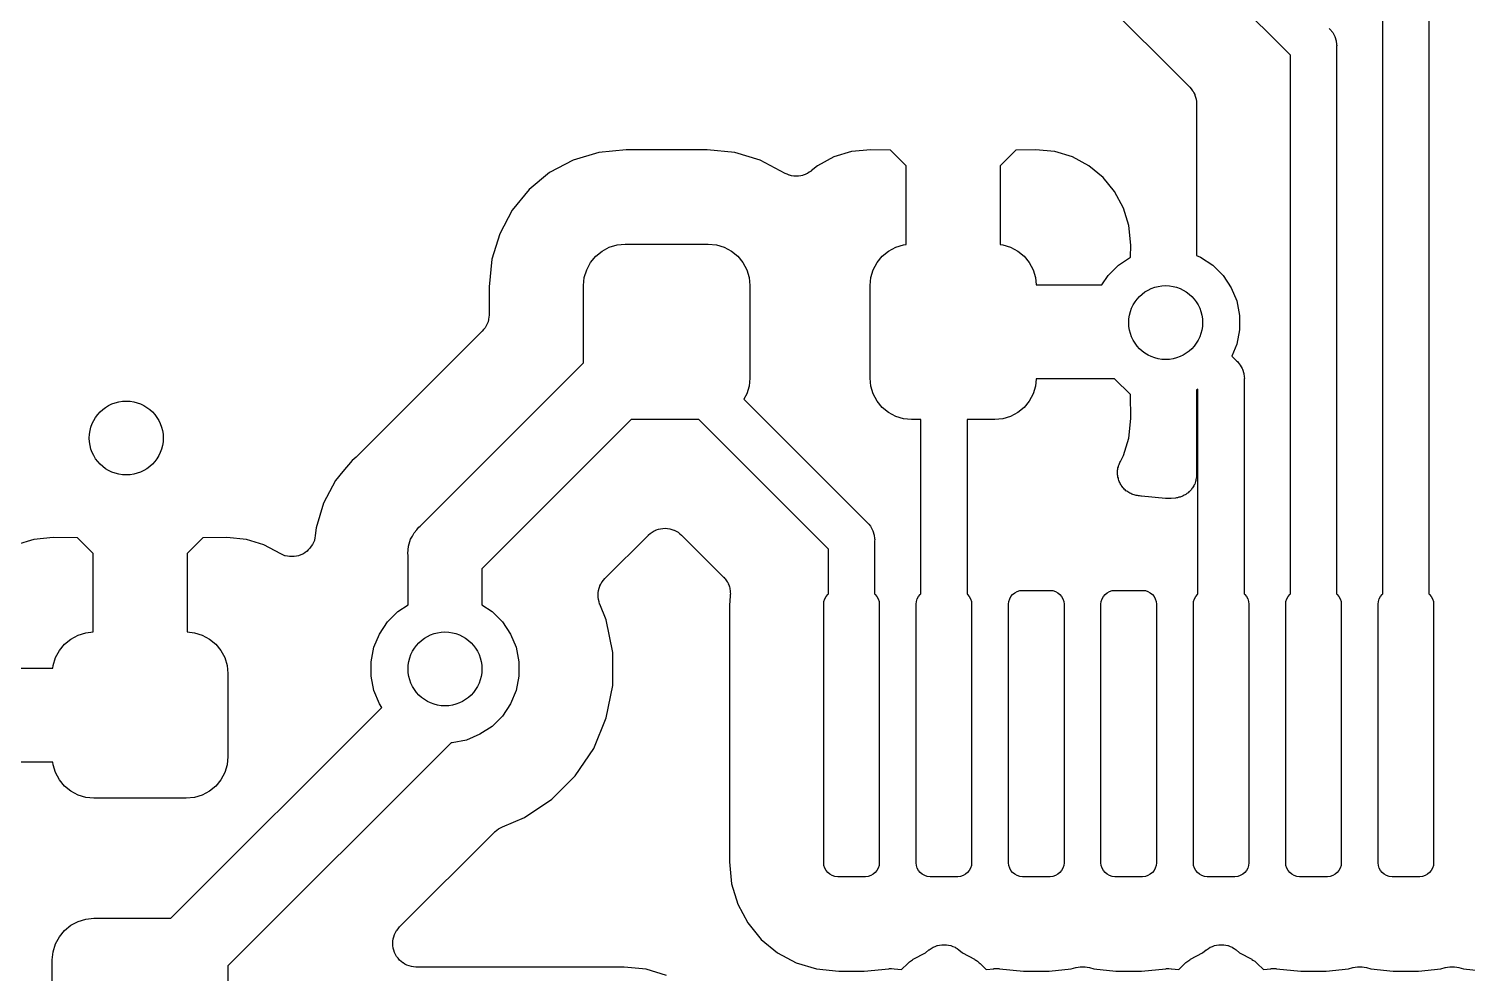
# Model space of a CAD drawing. Extents: x 103 to 213, y -152 to -90.
# Drawn here: x 154.2 to 161.98, y -105 to -99.88 of the extents above; entities that cross this region are included whole.
import ezdxf

# ---------------------------------------------------------------- set-up
doc = ezdxf.new("R2010")
doc.units = 0
doc.layers.add('BLACK', color=7, linetype='CONTINUOUS')

msp = doc.modelspace()

# ---------------------------------------------------------------- linework, layer by layer
at = {"layer": 'BLACK', "linetype": 'CONTINUOUS'}
for p, q in [((161.525, -102.944), (161.525, -96.056)), ((161.025, -100.027), (157.123, -96.125)), ((161.775, -96.125), (161.775, -102.944)), ((156.953, -96.6733), (160.48, -100.2)), ((161.234, -99.8823), (161.239, -99.8862)), ((161.239, -99.8862), (161.254, -99.9052)), ((161.254, -99.9052), (161.266, -99.9269)), ((161.266, -99.9269), (161.273, -99.9505)), ((161.273, -99.9505), (161.275, -99.9689)), ((161.025, -102.944), (161.025, -100.027)), ((161.275, -99.9689), (161.275, -99.9689)), ((161.275, -99.9689), (161.276, -99.975)), ((161.276, -99.975), (161.275, -99.9811)), ((161.275, -99.9811), (161.275, -102.944)), ((160.48, -100.2), (160.48, -100.2)), ((160.48, -100.2), (160.48, -100.2)), ((160.48, -100.2), (160.48, -100.2)), ((160.48, -100.2), (160.481, -100.201)), ((160.481, -100.201), (160.488, -100.21)), ((160.488, -100.21), (160.496, -100.22)), ((160.496, -100.22), (160.496, -100.22)), ((160.496, -100.22), (160.497, -100.221)), ((160.497, -100.221), (160.502, -100.231)), ((160.502, -100.231), (160.507, -100.241)), ((160.507, -100.241), (160.508, -100.242)), ((160.508, -100.242), (160.508, -100.243)), ((160.508, -100.243), (160.511, -100.254)), ((160.511, -100.254), (160.515, -100.265)), ((160.515, -100.265), (160.515, -100.266)), ((160.515, -100.266), (160.515, -100.266)), ((160.515, -100.266), (160.516, -100.278)), ((160.516, -100.278), (160.517, -100.29)), ((160.517, -100.29), (160.517, -101.111)), ((157.282, -100.554), (157.144, -100.596)), ((157.431, -100.539), (157.282, -100.554)), ((157.869, -100.539), (157.431, -100.539)), ((158.018, -100.554), (157.869, -100.539)), ((158.156, -100.596), (158.018, -100.554)), ((158.65, -100.549), (158.555, -100.578)), ((158.755, -100.539), (158.65, -100.549)), ((158.861, -100.541), (158.755, -100.539)), ((158.946, -100.626), (158.861, -100.541)), ((159.539, -100.541), (159.454, -100.626)), ((159.645, -100.539), (159.539, -100.541)), ((159.75, -100.549), (159.645, -100.539)), ((159.845, -100.578), (159.75, -100.549)), ((157.144, -100.596), (157.016, -100.663)), ((158.291, -100.668), (158.156, -100.596)), ((158.466, -100.626), (158.432, -100.654)), ((158.555, -100.578), (158.466, -100.626)), ((158.946, -101.053), (158.946, -100.626)), ((159.454, -100.626), (159.454, -101.053)), ((159.934, -100.626), (159.845, -100.578)), ((160.011, -100.689), (159.934, -100.626)), ((157.016, -100.663), (156.905, -100.755)), ((158.302, -100.672), (158.291, -100.668)), ((158.313, -100.677), (158.302, -100.672)), ((158.314, -100.677), (158.313, -100.677)), ((158.326, -100.68), (158.314, -100.677)), ((158.314, -100.677), (158.314, -100.677)), ((158.338, -100.682), (158.326, -100.68)), ((158.339, -100.682), (158.338, -100.682)), ((158.338, -100.682), (158.338, -100.682)), ((158.351, -100.682), (158.339, -100.682)), ((158.362, -100.682), (158.351, -100.682)), ((158.363, -100.682), (158.362, -100.682)), ((158.375, -100.68), (158.363, -100.682)), ((158.363, -100.682), (158.363, -100.682)), ((158.387, -100.678), (158.375, -100.68)), ((158.388, -100.677), (158.387, -100.677)), ((158.387, -100.677), (158.387, -100.678)), ((158.399, -100.673), (158.388, -100.677)), ((158.41, -100.668), (158.399, -100.673)), ((158.411, -100.668), (158.41, -100.668)), ((158.41, -100.668), (158.41, -100.668)), ((158.421, -100.661), (158.411, -100.668)), ((158.431, -100.655), (158.421, -100.661)), ((158.432, -100.654), (158.431, -100.654)), ((158.431, -100.654), (158.431, -100.654)), ((158.431, -100.654), (158.431, -100.654)), ((158.431, -100.654), (158.431, -100.655)), ((160.074, -100.766), (160.011, -100.689)), ((156.905, -100.755), (156.813, -100.866)), ((160.122, -100.855), (160.074, -100.766)), ((156.813, -100.866), (156.746, -100.994)), ((160.151, -100.95), (160.122, -100.855)), ((160.161, -101.055), (160.151, -100.95)), ((156.746, -100.994), (156.704, -101.132)), ((157.238, -101.15), (157.266, -101.116)), ((157.266, -101.116), (157.3, -101.088)), ((157.3, -101.088), (157.339, -101.067)), ((157.339, -101.067), (157.381, -101.054)), ((157.381, -101.054), (157.425, -101.05)), ((157.425, -101.05), (157.875, -101.05)), ((157.875, -101.05), (157.919, -101.054)), ((157.919, -101.054), (157.961, -101.067)), ((157.961, -101.067), (158, -101.088)), ((158, -101.088), (158.034, -101.116)), ((158.034, -101.116), (158.062, -101.15)), ((158.788, -101.15), (158.816, -101.116)), ((158.816, -101.116), (158.85, -101.088)), ((158.85, -101.088), (158.889, -101.067)), ((158.889, -101.067), (158.931, -101.054)), ((158.931, -101.054), (158.946, -101.053)), ((159.454, -101.053), (159.469, -101.054)), ((159.469, -101.054), (159.511, -101.067)), ((159.511, -101.067), (159.55, -101.088)), ((159.55, -101.088), (159.584, -101.116)), ((159.584, -101.116), (159.612, -101.15)), ((160.16, -101.121), (160.161, -101.055)), ((160.517, -101.111), (160.539, -101.121)), ((156.704, -101.132), (156.689, -101.281)), ((157.204, -101.231), (157.217, -101.189)), ((157.217, -101.189), (157.238, -101.15)), ((158.062, -101.15), (158.083, -101.189)), ((158.083, -101.189), (158.096, -101.231)), ((158.754, -101.231), (158.767, -101.189)), ((158.767, -101.189), (158.788, -101.15)), ((159.612, -101.15), (159.633, -101.189)), ((159.633, -101.189), (159.646, -101.231)), ((160.039, -101.22), (160.095, -101.164)), ((160.095, -101.164), (160.16, -101.121)), ((160.539, -101.121), (160.605, -101.164)), ((160.605, -101.164), (160.661, -101.22)), ((157.2, -101.275), (157.204, -101.231)), ((157.2, -101.692), (157.2, -101.275)), ((158.096, -101.231), (158.1, -101.275)), ((158.1, -101.275), (158.1, -101.775)), ((158.75, -101.275), (158.754, -101.231)), ((158.75, -101.775), (158.75, -101.275)), ((159.646, -101.231), (159.65, -101.271)), ((159.65, -101.271), (160.005, -101.271)), ((160.005, -101.271), (160.039, -101.22)), ((160.661, -101.22), (160.704, -101.286)), ((156.689, -101.281), (156.689, -101.432)), ((160.704, -101.286), (160.735, -101.358)), ((156.689, -101.432), (156.689, -101.433)), ((160.735, -101.358), (160.75, -101.436)), ((156.667, -101.504), (156.659, -101.513)), ((156.673, -101.493), (156.667, -101.503)), ((156.667, -101.503), (156.667, -101.503)), ((156.667, -101.503), (156.667, -101.504)), ((156.679, -101.482), (156.673, -101.493)), ((156.683, -101.47), (156.679, -101.481)), ((156.679, -101.481), (156.679, -101.482)), ((156.679, -101.482), (156.679, -101.482)), ((156.686, -101.459), (156.683, -101.47)), ((156.688, -101.446), (156.686, -101.457)), ((156.686, -101.457), (156.686, -101.458)), ((156.686, -101.458), (156.686, -101.459)), ((156.689, -101.434), (156.688, -101.446)), ((156.689, -101.433), (156.689, -101.433)), ((156.689, -101.433), (156.689, -101.433)), ((156.689, -101.433), (156.689, -101.434)), ((160.75, -101.436), (160.75, -101.514)), ((156.652, -101.522), (155.978, -102.195)), ((156.659, -101.513), (156.652, -101.522)), ((160.75, -101.514), (160.735, -101.592)), ((160.735, -101.592), (160.708, -101.656)), ((160.708, -101.656), (160.734, -101.682)), ((156.316, -102.577), (157.2, -101.692)), ((160.734, -101.682), (160.739, -101.686)), ((160.739, -101.686), (160.743, -101.691)), ((160.743, -101.691), (160.743, -101.691)), ((160.743, -101.691), (160.754, -101.705)), ((160.754, -101.705), (160.764, -101.723)), ((160.764, -101.723), (160.766, -101.727)), ((160.766, -101.727), (160.773, -101.75)), ((158.096, -101.819), (158.083, -101.861)), ((158.1, -101.775), (158.096, -101.819)), ((158.754, -101.819), (158.75, -101.775)), ((158.767, -101.861), (158.754, -101.819)), ((159.646, -101.819), (159.633, -101.861)), ((159.65, -101.779), (159.646, -101.819)), ((160.074, -101.779), (159.65, -101.779)), ((160.159, -101.864), (160.074, -101.779)), ((160.773, -101.75), (160.775, -101.769)), ((160.775, -101.769), (160.775, -101.769)), ((160.775, -101.769), (160.776, -101.775)), ((160.776, -101.775), (160.775, -101.781)), ((160.775, -101.781), (160.775, -102.944)), ((158.083, -101.861), (158.067, -101.89)), ((158.067, -101.89), (158.734, -102.557)), ((158.788, -101.9), (158.767, -101.861)), ((159.633, -101.861), (159.612, -101.9)), ((160.161, -101.995), (160.159, -101.864)), ((160.525, -101.835), (160.517, -101.839)), ((160.517, -101.839), (160.517, -102.299)), ((160.525, -102.944), (160.525, -101.835)), ((158.816, -101.934), (158.788, -101.9)), ((158.85, -101.962), (158.816, -101.934)), ((158.889, -101.983), (158.85, -101.962)), ((159.55, -101.962), (159.511, -101.983)), ((159.584, -101.934), (159.55, -101.962)), ((159.612, -101.9), (159.584, -101.934)), ((157.458, -102), (156.65, -102.808)), ((157.823, -102), (157.458, -102)), ((158.525, -102.702), (157.823, -102)), ((158.931, -101.996), (158.889, -101.983)), ((158.975, -102), (158.931, -101.996)), ((159.025, -102), (158.975, -102)), ((159.025, -102.944), (159.025, -102)), ((159.425, -102), (159.275, -102)), ((159.275, -102), (159.275, -102.944)), ((159.469, -101.996), (159.425, -102)), ((159.511, -101.983), (159.469, -101.996)), ((160.151, -102.1), (160.161, -101.995)), ((160.122, -102.195), (160.151, -102.1)), ((155.969, -102.204), (155.947, -102.222)), ((155.973, -102.2), (155.969, -102.204)), ((155.977, -102.197), (155.973, -102.2)), ((155.978, -102.195), (155.977, -102.197)), ((160.105, -102.227), (160.122, -102.195)), ((155.898, -102.282), (155.858, -102.33)), ((155.947, -102.222), (155.898, -102.282)), ((160.09, -102.274), (160.092, -102.268)), ((160.09, -102.28), (160.09, -102.274)), ((160.09, -102.286), (160.09, -102.28)), ((160.09, -102.293), (160.09, -102.286)), ((160.092, -102.261), (160.094, -102.256)), ((160.092, -102.268), (160.092, -102.261)), ((160.094, -102.256), (160.095, -102.25)), ((160.095, -102.25), (160.098, -102.244)), ((160.098, -102.244), (160.1, -102.238)), ((160.1, -102.238), (160.102, -102.233)), ((160.102, -102.233), (160.105, -102.227)), ((155.842, -102.361), (155.793, -102.453)), ((155.858, -102.33), (155.842, -102.361)), ((155.842, -102.361), (155.842, -102.361)), ((160.09, -102.299), (160.09, -102.293)), ((160.091, -102.305), (160.09, -102.299)), ((160.092, -102.311), (160.091, -102.305)), ((160.094, -102.317), (160.092, -102.311)), ((160.095, -102.323), (160.094, -102.317)), ((160.097, -102.329), (160.095, -102.323)), ((160.099, -102.335), (160.097, -102.329)), ((160.102, -102.34), (160.099, -102.335)), ((160.104, -102.346), (160.102, -102.34)), ((160.108, -102.351), (160.104, -102.346)), ((160.11, -102.356), (160.108, -102.351)), ((160.114, -102.362), (160.11, -102.356)), ((160.118, -102.367), (160.114, -102.362)), ((160.498, -102.364), (160.495, -102.37)), ((160.502, -102.358), (160.498, -102.364)), ((160.504, -102.353), (160.502, -102.358)), ((160.507, -102.349), (160.504, -102.353)), ((160.509, -102.342), (160.507, -102.349)), ((160.512, -102.335), (160.509, -102.342)), ((160.513, -102.33), (160.512, -102.335)), ((160.514, -102.325), (160.513, -102.33)), ((160.515, -102.318), (160.514, -102.325)), ((160.516, -102.31), (160.515, -102.318)), ((160.517, -102.3), (160.516, -102.305)), ((160.516, -102.305), (160.516, -102.31)), ((160.517, -102.299), (160.517, -102.3)), ((160.122, -102.371), (160.118, -102.367)), ((160.126, -102.376), (160.122, -102.371)), ((160.131, -102.38), (160.126, -102.376)), ((160.135, -102.385), (160.131, -102.38)), ((160.14, -102.388), (160.135, -102.385)), ((160.145, -102.392), (160.14, -102.388)), ((160.151, -102.395), (160.145, -102.392)), ((160.156, -102.399), (160.151, -102.395)), ((160.161, -102.401), (160.156, -102.399)), ((160.167, -102.404), (160.161, -102.401)), ((160.173, -102.406), (160.167, -102.404)), ((160.179, -102.408), (160.173, -102.406)), ((160.185, -102.409), (160.179, -102.408)), ((160.19, -102.411), (160.185, -102.409)), ((160.197, -102.412), (160.19, -102.411)), ((160.203, -102.413), (160.197, -102.412)), ((160.209, -102.413), (160.203, -102.413)), ((160.215, -102.414), (160.209, -102.413)), ((160.217, -102.414), (160.215, -102.414)), ((160.219, -102.414), (160.217, -102.414)), ((160.35, -102.427), (160.219, -102.414)), ((160.353, -102.428), (160.35, -102.427)), ((160.354, -102.428), (160.353, -102.428)), ((160.366, -102.428), (160.354, -102.428)), ((160.354, -102.428), (160.354, -102.428)), ((160.378, -102.428), (160.366, -102.428)), ((160.379, -102.428), (160.378, -102.428)), ((160.378, -102.428), (160.378, -102.428)), ((160.38, -102.427), (160.379, -102.428)), ((160.404, -102.425), (160.38, -102.427)), ((160.38, -102.427), (160.38, -102.427)), ((160.409, -102.424), (160.404, -102.425)), ((160.414, -102.423), (160.409, -102.424)), ((160.421, -102.421), (160.414, -102.423)), ((160.428, -102.42), (160.421, -102.421)), ((160.433, -102.418), (160.428, -102.42)), ((160.438, -102.416), (160.433, -102.418)), ((160.444, -102.413), (160.438, -102.416)), ((160.451, -102.41), (160.444, -102.413)), ((160.455, -102.407), (160.451, -102.41)), ((160.46, -102.405), (160.455, -102.407)), ((160.465, -102.4), (160.46, -102.405)), ((160.471, -102.396), (160.465, -102.4)), ((160.475, -102.392), (160.471, -102.396)), ((160.479, -102.389), (160.475, -102.392)), ((160.484, -102.384), (160.479, -102.389)), ((160.489, -102.378), (160.484, -102.384)), ((160.492, -102.374), (160.489, -102.378)), ((160.495, -102.37), (160.492, -102.374)), ((155.793, -102.453), (155.752, -102.586)), ((155.752, -102.586), (155.748, -102.628)), ((156.283, -102.613), (156.297, -102.597)), ((156.297, -102.597), (156.302, -102.591)), ((156.302, -102.591), (156.308, -102.583)), ((156.302, -102.591), (156.302, -102.591)), ((156.308, -102.583), (156.316, -102.577)), ((157.582, -102.603), (157.593, -102.598)), ((157.593, -102.597), (157.605, -102.594)), ((157.593, -102.598), (157.593, -102.597)), ((157.593, -102.598), (157.593, -102.598)), ((157.605, -102.594), (157.616, -102.591)), ((157.616, -102.591), (157.617, -102.591)), ((157.617, -102.591), (157.629, -102.589)), ((157.617, -102.591), (157.617, -102.591)), ((157.629, -102.589), (157.641, -102.588)), ((157.641, -102.588), (157.641, -102.588)), ((157.641, -102.588), (157.642, -102.588)), ((157.642, -102.588), (157.654, -102.59)), ((157.654, -102.59), (157.666, -102.591)), ((157.666, -102.591), (157.666, -102.591)), ((157.666, -102.591), (157.667, -102.591)), ((157.667, -102.591), (157.678, -102.595)), ((157.678, -102.595), (157.689, -102.598)), ((157.689, -102.598), (157.69, -102.598)), ((157.69, -102.598), (157.69, -102.598)), ((157.69, -102.598), (157.701, -102.604)), ((158.734, -102.557), (158.739, -102.561)), ((158.739, -102.561), (158.743, -102.566)), ((158.743, -102.566), (158.743, -102.566)), ((158.743, -102.566), (158.752, -102.578)), ((158.752, -102.578), (158.754, -102.58)), ((158.754, -102.58), (158.766, -102.602)), ((154.225, -102.649), (154.13, -102.678)), ((154.33, -102.639), (154.225, -102.649)), ((154.461, -102.641), (154.33, -102.639)), ((154.546, -102.726), (154.461, -102.641)), ((155.139, -102.641), (155.054, -102.726)), ((155.27, -102.639), (155.139, -102.641)), ((155.375, -102.649), (155.27, -102.639)), ((155.47, -102.678), (155.375, -102.649)), ((155.733, -102.677), (155.726, -102.686)), ((155.738, -102.665), (155.733, -102.676)), ((155.733, -102.676), (155.733, -102.676)), ((155.733, -102.676), (155.733, -102.677)), ((155.743, -102.654), (155.738, -102.665)), ((155.745, -102.641), (155.743, -102.653)), ((155.743, -102.653), (155.743, -102.653)), ((155.743, -102.653), (155.743, -102.654)), ((155.748, -102.63), (155.745, -102.641)), ((155.748, -102.628), (155.748, -102.629)), ((155.748, -102.629), (155.748, -102.629)), ((155.748, -102.629), (155.748, -102.629)), ((155.748, -102.629), (155.748, -102.63)), ((156.253, -102.686), (156.264, -102.648)), ((156.264, -102.648), (156.274, -102.631)), ((156.274, -102.631), (156.283, -102.613)), ((157.315, -102.861), (157.551, -102.626)), ((157.551, -102.625), (157.552, -102.624)), ((157.551, -102.626), (157.551, -102.625)), ((157.551, -102.625), (157.551, -102.625)), ((157.551, -102.625), (157.551, -102.625)), ((157.552, -102.624), (157.561, -102.617)), ((157.561, -102.617), (157.571, -102.609)), ((157.571, -102.609), (157.582, -102.603)), ((157.571, -102.609), (157.571, -102.609)), ((157.571, -102.609), (157.571, -102.609)), ((157.701, -102.604), (157.711, -102.61)), ((157.711, -102.61), (157.712, -102.61)), ((157.712, -102.61), (157.712, -102.61)), ((157.712, -102.61), (157.721, -102.618)), ((157.721, -102.618), (157.73, -102.626)), ((157.73, -102.626), (157.957, -102.853)), ((158.766, -102.602), (158.773, -102.625)), ((158.773, -102.625), (158.775, -102.644)), ((158.775, -102.644), (158.775, -102.644)), ((158.775, -102.644), (158.776, -102.65)), ((158.776, -102.65), (158.775, -102.656)), ((158.775, -102.656), (158.775, -102.944)), ((154.546, -103.15), (154.546, -102.726)), ((155.054, -102.726), (155.054, -103.15)), ((155.562, -102.727), (155.47, -102.678)), ((155.573, -102.732), (155.562, -102.727)), ((155.584, -102.737), (155.573, -102.732)), ((155.585, -102.737), (155.584, -102.737)), ((155.584, -102.737), (155.584, -102.737)), ((155.597, -102.739), (155.585, -102.737)), ((155.608, -102.742), (155.597, -102.739)), ((155.609, -102.742), (155.608, -102.742)), ((155.621, -102.742), (155.609, -102.742)), ((155.609, -102.742), (155.609, -102.742)), ((155.633, -102.742), (155.621, -102.742)), ((155.634, -102.742), (155.633, -102.742)), ((155.646, -102.739), (155.634, -102.742)), ((155.634, -102.742), (155.634, -102.742)), ((155.658, -102.737), (155.646, -102.739)), ((155.669, -102.732), (155.658, -102.737)), ((155.658, -102.737), (155.658, -102.737)), ((155.658, -102.737), (155.658, -102.737)), ((155.681, -102.728), (155.669, -102.732)), ((155.691, -102.721), (155.681, -102.728)), ((155.681, -102.728), (155.681, -102.728)), ((155.681, -102.728), (155.681, -102.728)), ((155.701, -102.714), (155.691, -102.721)), ((155.702, -102.714), (155.701, -102.714)), ((155.71, -102.705), (155.702, -102.714)), ((155.702, -102.714), (155.702, -102.714)), ((155.719, -102.697), (155.71, -102.705)), ((155.726, -102.686), (155.719, -102.696)), ((155.719, -102.696), (155.719, -102.697)), ((155.719, -102.697), (155.719, -102.697)), ((156.249, -102.725), (156.253, -102.686)), ((156.25, -102.735), (156.249, -102.725)), ((156.25, -103.003), (156.25, -102.735)), ((158.525, -102.944), (158.525, -102.702)), ((156.65, -102.808), (156.65, -103.003)), ((157.284, -102.913), (157.288, -102.902)), ((157.288, -102.901), (157.294, -102.891)), ((157.288, -102.902), (157.288, -102.901)), ((157.288, -102.902), (157.288, -102.902)), ((157.294, -102.891), (157.299, -102.88)), ((157.299, -102.88), (157.3, -102.88)), ((157.3, -102.879), (157.308, -102.87)), ((157.3, -102.88), (157.3, -102.879)), ((157.308, -102.87), (157.315, -102.861)), ((157.957, -102.853), (157.959, -102.854)), ((157.959, -102.854), (157.962, -102.858)), ((157.962, -102.858), (157.966, -102.862)), ((157.966, -102.862), (157.97, -102.868)), ((157.97, -102.868), (157.974, -102.873)), ((157.974, -102.873), (157.977, -102.878)), ((157.977, -102.878), (157.98, -102.883)), ((157.98, -102.883), (157.982, -102.889)), ((157.982, -102.889), (157.986, -102.895)), ((157.986, -102.895), (157.987, -102.901)), ((157.987, -102.901), (157.989, -102.906)), ((157.989, -102.906), (157.991, -102.912)), ((157.278, -102.949), (157.279, -102.938)), ((157.278, -102.95), (157.278, -102.949)), ((157.279, -102.962), (157.278, -102.95)), ((157.278, -102.95), (157.278, -102.95)), ((157.279, -102.938), (157.28, -102.926)), ((157.28, -102.974), (157.279, -102.962)), ((157.28, -102.926), (157.281, -102.925)), ((157.28, -102.975), (157.28, -102.974)), ((157.284, -102.986), (157.28, -102.975)), ((157.28, -102.975), (157.28, -102.975)), ((157.281, -102.925), (157.284, -102.913)), ((157.281, -102.925), (157.281, -102.925)), ((157.287, -102.998), (157.284, -102.986)), ((157.994, -102.955), (157.989, -103.006)), ((157.991, -102.912), (157.992, -102.919)), ((157.992, -102.919), (157.993, -102.925)), ((157.993, -102.925), (157.994, -102.93)), ((157.994, -102.93), (157.994, -102.937)), ((157.994, -102.937), (157.995, -102.944)), ((157.995, -102.944), (157.994, -102.949)), ((157.994, -102.949), (157.994, -102.955)), ((158.5, -103), (158.501, -102.985)), ((158.501, -102.985), (158.506, -102.971)), ((158.506, -102.971), (158.513, -102.958)), ((158.513, -102.958), (158.522, -102.947)), ((158.522, -102.947), (158.525, -102.944)), ((158.775, -102.944), (158.778, -102.947)), ((158.778, -102.947), (158.787, -102.958)), ((158.787, -102.958), (158.794, -102.971)), ((158.794, -102.971), (158.799, -102.985)), ((158.799, -102.985), (158.8, -103)), ((159, -103), (159.001, -102.985)), ((159.001, -102.985), (159.006, -102.971)), ((159.006, -102.971), (159.013, -102.958)), ((159.013, -102.958), (159.022, -102.947)), ((159.022, -102.947), (159.025, -102.944)), ((159.275, -102.944), (159.278, -102.947)), ((159.278, -102.947), (159.287, -102.958)), ((159.287, -102.958), (159.294, -102.971)), ((159.294, -102.971), (159.299, -102.985)), ((159.299, -102.985), (159.3, -103)), ((159.5, -103), (159.501, -102.985)), ((159.501, -102.985), (159.506, -102.971)), ((159.506, -102.971), (159.513, -102.958)), ((159.513, -102.958), (159.522, -102.947)), ((159.522, -102.947), (159.533, -102.938)), ((159.533, -102.938), (159.546, -102.931)), ((159.546, -102.931), (159.56, -102.926)), ((159.56, -102.926), (159.575, -102.925)), ((159.575, -102.925), (159.725, -102.925)), ((159.725, -102.925), (159.74, -102.926)), ((159.74, -102.926), (159.754, -102.931)), ((159.754, -102.931), (159.767, -102.938)), ((159.767, -102.938), (159.778, -102.947)), ((159.778, -102.947), (159.787, -102.958)), ((159.787, -102.958), (159.794, -102.971)), ((159.794, -102.971), (159.799, -102.985)), ((159.799, -102.985), (159.8, -103)), ((160, -103), (160.001, -102.985)), ((160.001, -102.985), (160.006, -102.971)), ((160.006, -102.971), (160.013, -102.958)), ((160.013, -102.958), (160.022, -102.947)), ((160.022, -102.947), (160.033, -102.938)), ((160.033, -102.938), (160.046, -102.931)), ((160.046, -102.931), (160.06, -102.926)), ((160.06, -102.926), (160.075, -102.925)), ((160.075, -102.925), (160.225, -102.925)), ((160.225, -102.925), (160.24, -102.926)), ((160.24, -102.926), (160.254, -102.931)), ((160.254, -102.931), (160.267, -102.938)), ((160.267, -102.938), (160.278, -102.947)), ((160.278, -102.947), (160.287, -102.958)), ((160.287, -102.958), (160.294, -102.971)), ((160.294, -102.971), (160.299, -102.985)), ((160.299, -102.985), (160.3, -103)), ((160.5, -103), (160.501, -102.985)), ((160.501, -102.985), (160.506, -102.971)), ((160.506, -102.971), (160.513, -102.958)), ((160.513, -102.958), (160.522, -102.947)), ((160.522, -102.947), (160.525, -102.944)), ((160.775, -102.944), (160.778, -102.947)), ((160.778, -102.947), (160.787, -102.958)), ((160.787, -102.958), (160.794, -102.971)), ((160.794, -102.971), (160.799, -102.985)), ((160.799, -102.985), (160.8, -103)), ((161, -103), (161.001, -102.985)), ((161.001, -102.985), (161.006, -102.971)), ((161.006, -102.971), (161.013, -102.958)), ((161.013, -102.958), (161.022, -102.947)), ((161.022, -102.947), (161.025, -102.944)), ((161.275, -102.944), (161.278, -102.947)), ((161.278, -102.947), (161.287, -102.958)), ((161.287, -102.958), (161.294, -102.971)), ((161.294, -102.971), (161.299, -102.985)), ((161.299, -102.985), (161.3, -103)), ((161.5, -103), (161.501, -102.985)), ((161.501, -102.985), (161.506, -102.971)), ((161.506, -102.971), (161.513, -102.958)), ((161.513, -102.958), (161.522, -102.947)), ((161.522, -102.947), (161.525, -102.944)), ((161.775, -102.944), (161.778, -102.947)), ((161.778, -102.947), (161.787, -102.958)), ((161.787, -102.958), (161.794, -102.971)), ((161.794, -102.971), (161.799, -102.985)), ((161.799, -102.985), (161.8, -103)), ((156.139, -103.095), (156.195, -103.039)), ((156.195, -103.039), (156.25, -103.003)), ((156.65, -103.003), (156.705, -103.039)), ((156.705, -103.039), (156.761, -103.095)), ((157.287, -102.999), (157.287, -102.998)), ((157.288, -103), (157.287, -102.999)), ((157.287, -102.999), (157.287, -102.999)), ((157.287, -102.999), (157.287, -102.999)), ((157.323, -103.085), (157.288, -103)), ((157.989, -103.006), (157.989, -104.394)), ((158.5, -104.4), (158.5, -103)), ((158.8, -103), (158.8, -104.4)), ((159, -104.4), (159, -103)), ((159.3, -103), (159.3, -104.4)), ((159.5, -104.4), (159.5, -103)), ((159.8, -103), (159.8, -104.4)), ((160, -104.4), (160, -103)), ((160.3, -103), (160.3, -104.4)), ((160.5, -104.4), (160.5, -103)), ((160.8, -103), (160.8, -104.4)), ((161, -104.4), (161, -103)), ((161.3, -103), (161.3, -104.4)), ((161.5, -104.4), (161.5, -103)), ((161.8, -103), (161.8, -104.4)), ((156.096, -103.161), (156.139, -103.095)), ((156.761, -103.095), (156.804, -103.161)), ((157.358, -103.261), (157.323, -103.085)), ((154.363, -103.25), (154.391, -103.216)), ((154.391, -103.216), (154.425, -103.188)), ((154.425, -103.188), (154.464, -103.167)), ((154.464, -103.167), (154.506, -103.154)), ((154.506, -103.154), (154.546, -103.15)), ((155.054, -103.15), (155.094, -103.154)), ((155.094, -103.154), (155.136, -103.167)), ((155.136, -103.167), (155.175, -103.188)), ((155.175, -103.188), (155.209, -103.216)), ((155.209, -103.216), (155.237, -103.25)), ((156.065, -103.233), (156.096, -103.161)), ((156.804, -103.161), (156.835, -103.233)), ((154.329, -103.331), (154.342, -103.289)), ((154.342, -103.289), (154.363, -103.25)), ((155.237, -103.25), (155.258, -103.289)), ((155.258, -103.289), (155.271, -103.331)), ((156.05, -103.311), (156.065, -103.233)), ((156.835, -103.233), (156.85, -103.311)), ((157.358, -103.439), (157.358, -103.261)), ((153.901, -103.346), (154.328, -103.346)), ((154.328, -103.346), (154.329, -103.331)), ((155.271, -103.331), (155.275, -103.375)), ((155.275, -103.375), (155.275, -103.825)), ((156.05, -103.389), (156.05, -103.311)), ((156.85, -103.311), (156.85, -103.389)), ((156.065, -103.467), (156.05, -103.389)), ((156.85, -103.389), (156.835, -103.467)), ((157.323, -103.615), (157.358, -103.439)), ((156.096, -103.539), (156.065, -103.467)), ((156.835, -103.467), (156.804, -103.539)), ((154.967, -104.7), (156.108, -103.559)), ((156.108, -103.559), (156.096, -103.539)), ((156.761, -103.605), (156.705, -103.661)), ((156.804, -103.539), (156.761, -103.605)), ((156.705, -103.661), (156.639, -103.704)), ((157.255, -103.78), (157.323, -103.615)), ((156.483, -103.75), (155.275, -104.958)), ((156.489, -103.75), (156.483, -103.75)), ((156.567, -103.735), (156.489, -103.75)), ((156.639, -103.704), (156.567, -103.735)), ((155.275, -103.825), (155.271, -103.869)), ((157.155, -103.929), (157.255, -103.78)), ((154.328, -103.854), (153.851, -103.854)), ((154.329, -103.869), (154.328, -103.854)), ((154.342, -103.911), (154.329, -103.869)), ((154.363, -103.95), (154.342, -103.911)), ((155.258, -103.911), (155.237, -103.95)), ((155.271, -103.869), (155.258, -103.911)), ((154.391, -103.984), (154.363, -103.95)), ((154.425, -104.012), (154.391, -103.984)), ((155.209, -103.984), (155.175, -104.012)), ((155.237, -103.95), (155.209, -103.984)), ((157.029, -104.055), (157.155, -103.929)), ((154.464, -104.033), (154.425, -104.012)), ((154.506, -104.046), (154.464, -104.033)), ((154.55, -104.05), (154.506, -104.046)), ((155.05, -104.05), (154.55, -104.05)), ((155.094, -104.046), (155.05, -104.05)), ((155.136, -104.033), (155.094, -104.046)), ((155.175, -104.012), (155.136, -104.033)), ((156.88, -104.155), (157.029, -104.055)), ((156.761, -104.204), (156.88, -104.155)), ((156.204, -104.747), (156.72, -104.232)), ((156.72, -104.231), (156.721, -104.23)), ((156.72, -104.232), (156.72, -104.231)), ((156.72, -104.231), (156.72, -104.231)), ((156.72, -104.231), (156.72, -104.231)), ((156.721, -104.23), (156.73, -104.223)), ((156.73, -104.223), (156.739, -104.216)), ((156.739, -104.216), (156.74, -104.215)), ((156.74, -104.215), (156.751, -104.21)), ((156.74, -104.215), (156.74, -104.215)), ((156.751, -104.21), (156.761, -104.204)), ((157.989, -104.394), (158.001, -104.514)), ((158.501, -104.415), (158.5, -104.4)), ((158.506, -104.429), (158.501, -104.415)), ((158.513, -104.442), (158.506, -104.429)), ((158.522, -104.453), (158.513, -104.442)), ((158.533, -104.462), (158.522, -104.453)), ((158.546, -104.469), (158.533, -104.462)), ((158.767, -104.462), (158.754, -104.469)), ((158.778, -104.453), (158.767, -104.462)), ((158.787, -104.442), (158.778, -104.453)), ((158.794, -104.429), (158.787, -104.442)), ((158.799, -104.415), (158.794, -104.429)), ((158.8, -104.4), (158.799, -104.415)), ((159.001, -104.415), (159, -104.4)), ((159.006, -104.429), (159.001, -104.415)), ((159.013, -104.442), (159.006, -104.429)), ((159.022, -104.453), (159.013, -104.442)), ((159.033, -104.462), (159.022, -104.453)), ((159.046, -104.469), (159.033, -104.462)), ((159.267, -104.462), (159.254, -104.469)), ((159.278, -104.453), (159.267, -104.462)), ((159.287, -104.442), (159.278, -104.453)), ((159.294, -104.429), (159.287, -104.442)), ((159.299, -104.415), (159.294, -104.429)), ((159.3, -104.4), (159.299, -104.415)), ((159.501, -104.415), (159.5, -104.4)), ((159.506, -104.429), (159.501, -104.415)), ((159.513, -104.442), (159.506, -104.429)), ((159.522, -104.453), (159.513, -104.442)), ((159.533, -104.462), (159.522, -104.453)), ((159.546, -104.469), (159.533, -104.462)), ((159.767, -104.462), (159.754, -104.469)), ((159.778, -104.453), (159.767, -104.462)), ((159.787, -104.442), (159.778, -104.453)), ((159.794, -104.429), (159.787, -104.442)), ((159.799, -104.415), (159.794, -104.429)), ((159.8, -104.4), (159.799, -104.415)), ((160.001, -104.415), (160, -104.4)), ((160.006, -104.429), (160.001, -104.415)), ((160.013, -104.442), (160.006, -104.429)), ((160.022, -104.453), (160.013, -104.442)), ((160.033, -104.462), (160.022, -104.453)), ((160.046, -104.469), (160.033, -104.462)), ((160.267, -104.462), (160.254, -104.469)), ((160.278, -104.453), (160.267, -104.462)), ((160.287, -104.442), (160.278, -104.453)), ((160.294, -104.429), (160.287, -104.442)), ((160.299, -104.415), (160.294, -104.429)), ((160.3, -104.4), (160.299, -104.415)), ((160.501, -104.415), (160.5, -104.4)), ((160.506, -104.429), (160.501, -104.415)), ((160.513, -104.442), (160.506, -104.429)), ((160.522, -104.453), (160.513, -104.442)), ((160.533, -104.462), (160.522, -104.453)), ((160.546, -104.469), (160.533, -104.462)), ((160.767, -104.462), (160.754, -104.469)), ((160.778, -104.453), (160.767, -104.462)), ((160.787, -104.442), (160.778, -104.453)), ((160.794, -104.429), (160.787, -104.442)), ((160.799, -104.415), (160.794, -104.429)), ((160.8, -104.4), (160.799, -104.415)), ((161.001, -104.415), (161, -104.4)), ((161.006, -104.429), (161.001, -104.415)), ((161.013, -104.442), (161.006, -104.429)), ((161.022, -104.453), (161.013, -104.442)), ((161.033, -104.462), (161.022, -104.453)), ((161.046, -104.469), (161.033, -104.462)), ((161.267, -104.462), (161.254, -104.469)), ((161.278, -104.453), (161.267, -104.462)), ((161.287, -104.442), (161.278, -104.453)), ((161.294, -104.429), (161.287, -104.442)), ((161.299, -104.415), (161.294, -104.429)), ((161.3, -104.4), (161.299, -104.415)), ((161.501, -104.415), (161.5, -104.4)), ((161.506, -104.429), (161.501, -104.415)), ((161.513, -104.442), (161.506, -104.429)), ((161.522, -104.453), (161.513, -104.442)), ((161.533, -104.462), (161.522, -104.453)), ((161.546, -104.469), (161.533, -104.462)), ((161.767, -104.462), (161.754, -104.469)), ((161.778, -104.453), (161.767, -104.462)), ((161.787, -104.442), (161.778, -104.453)), ((161.794, -104.429), (161.787, -104.442)), ((161.799, -104.415), (161.794, -104.429)), ((161.8, -104.4), (161.799, -104.415)), ((158.001, -104.514), (158.034, -104.624)), ((158.56, -104.474), (158.546, -104.469)), ((158.575, -104.475), (158.56, -104.474)), ((158.725, -104.475), (158.575, -104.475)), ((158.74, -104.474), (158.725, -104.475)), ((158.754, -104.469), (158.74, -104.474)), ((159.06, -104.474), (159.046, -104.469)), ((159.075, -104.475), (159.06, -104.474)), ((159.225, -104.475), (159.075, -104.475)), ((159.24, -104.474), (159.225, -104.475)), ((159.254, -104.469), (159.24, -104.474)), ((159.56, -104.474), (159.546, -104.469)), ((159.575, -104.475), (159.56, -104.474)), ((159.725, -104.475), (159.575, -104.475)), ((159.74, -104.474), (159.725, -104.475)), ((159.754, -104.469), (159.74, -104.474)), ((160.06, -104.474), (160.046, -104.469)), ((160.075, -104.475), (160.06, -104.474)), ((160.225, -104.475), (160.075, -104.475)), ((160.24, -104.474), (160.225, -104.475)), ((160.254, -104.469), (160.24, -104.474)), ((160.56, -104.474), (160.546, -104.469)), ((160.575, -104.475), (160.56, -104.474)), ((160.725, -104.475), (160.575, -104.475)), ((160.74, -104.474), (160.725, -104.475)), ((160.754, -104.469), (160.74, -104.474)), ((161.06, -104.474), (161.046, -104.469)), ((161.075, -104.475), (161.06, -104.474)), ((161.225, -104.475), (161.075, -104.475)), ((161.24, -104.474), (161.225, -104.475)), ((161.254, -104.469), (161.24, -104.474)), ((161.56, -104.474), (161.546, -104.469)), ((161.575, -104.475), (161.56, -104.474)), ((161.725, -104.475), (161.575, -104.475)), ((161.74, -104.474), (161.725, -104.475)), ((161.754, -104.469), (161.74, -104.474)), ((154.506, -104.704), (154.55, -104.7)), ((154.55, -104.7), (154.967, -104.7)), ((158.034, -104.624), (158.088, -104.725)), ((154.363, -104.8), (154.391, -104.766)), ((154.391, -104.766), (154.425, -104.738)), ((154.425, -104.738), (154.464, -104.717)), ((154.464, -104.717), (154.506, -104.704)), ((156.177, -104.788), (156.183, -104.777)), ((156.183, -104.777), (156.188, -104.766)), ((156.188, -104.766), (156.189, -104.766)), ((156.189, -104.766), (156.196, -104.757)), ((156.189, -104.766), (156.189, -104.766)), ((156.196, -104.757), (156.204, -104.747)), ((158.088, -104.725), (158.161, -104.814)), ((154.329, -104.881), (154.342, -104.839)), ((154.342, -104.839), (154.363, -104.8)), ((156.167, -104.836), (156.168, -104.824)), ((156.168, -104.848), (156.167, -104.836)), ((156.167, -104.836), (156.167, -104.836)), ((156.167, -104.836), (156.167, -104.836)), ((156.168, -104.824), (156.169, -104.812)), ((156.169, -104.861), (156.168, -104.848)), ((156.169, -104.812), (156.17, -104.812)), ((156.17, -104.811), (156.173, -104.8)), ((156.17, -104.812), (156.17, -104.811)), ((156.173, -104.8), (156.177, -104.788)), ((156.177, -104.788), (156.177, -104.788)), ((156.177, -104.788), (156.177, -104.788)), ((158.161, -104.814), (158.25, -104.887)), ((159.081, -104.863), (159.091, -104.857)), ((159.091, -104.857), (159.092, -104.856)), ((159.091, -104.857), (159.091, -104.857)), ((159.092, -104.856), (159.103, -104.852)), ((159.103, -104.852), (159.114, -104.848)), ((159.114, -104.848), (159.114, -104.847)), ((159.114, -104.847), (159.115, -104.847)), ((159.115, -104.847), (159.126, -104.845)), ((159.126, -104.845), (159.138, -104.843)), ((159.138, -104.843), (159.138, -104.843)), ((159.138, -104.843), (159.139, -104.843)), ((159.139, -104.843), (159.151, -104.843)), ((159.151, -104.843), (159.163, -104.843)), ((159.163, -104.843), (159.163, -104.843)), ((159.163, -104.843), (159.164, -104.843)), ((159.164, -104.843), (159.175, -104.845)), ((159.175, -104.845), (159.187, -104.848)), ((159.187, -104.848), (159.188, -104.848)), ((159.188, -104.848), (159.188, -104.848)), ((159.188, -104.848), (159.199, -104.853)), ((159.199, -104.853), (159.21, -104.857)), ((159.21, -104.857), (159.21, -104.858)), ((160.581, -104.863), (160.591, -104.857)), ((160.591, -104.857), (160.592, -104.856)), ((160.591, -104.857), (160.591, -104.857)), ((160.592, -104.856), (160.603, -104.852)), ((160.603, -104.852), (160.614, -104.848)), ((160.614, -104.848), (160.614, -104.847)), ((160.614, -104.847), (160.615, -104.847)), ((160.615, -104.847), (160.626, -104.845)), ((160.626, -104.845), (160.638, -104.843)), ((160.638, -104.843), (160.638, -104.843)), ((160.638, -104.843), (160.639, -104.843)), ((160.639, -104.843), (160.651, -104.843)), ((160.651, -104.843), (160.663, -104.843)), ((160.663, -104.843), (160.663, -104.843)), ((160.663, -104.843), (160.664, -104.843)), ((160.664, -104.843), (160.675, -104.845)), ((160.675, -104.845), (160.687, -104.848)), ((160.687, -104.848), (160.688, -104.848)), ((160.688, -104.848), (160.688, -104.848)), ((160.688, -104.848), (160.699, -104.853)), ((160.699, -104.853), (160.71, -104.857)), ((160.71, -104.857), (160.71, -104.858)), ((154.325, -104.925), (154.329, -104.881)), ((154.325, -105.375), (154.325, -104.925)), ((156.173, -104.873), (156.169, -104.861)), ((156.169, -104.861), (156.169, -104.861)), ((156.169, -104.861), (156.169, -104.861)), ((156.176, -104.885), (156.173, -104.873)), ((156.182, -104.896), (156.176, -104.885)), ((156.176, -104.885), (156.176, -104.885)), ((156.176, -104.885), (156.176, -104.885)), ((156.188, -104.906), (156.182, -104.896)), ((156.188, -104.907), (156.188, -104.906)), ((156.196, -104.916), (156.188, -104.907)), ((156.188, -104.907), (156.188, -104.907)), ((156.203, -104.926), (156.196, -104.916)), ((156.204, -104.926), (156.203, -104.926)), ((156.203, -104.926), (156.203, -104.926)), ((156.213, -104.934), (156.204, -104.926)), ((156.222, -104.942), (156.213, -104.934)), ((158.25, -104.887), (158.351, -104.941)), ((158.964, -104.936), (158.97, -104.932)), ((158.97, -104.932), (158.975, -104.928)), ((158.975, -104.928), (158.98, -104.925)), ((158.98, -104.925), (158.984, -104.922)), ((158.984, -104.922), (159.05, -104.887)), ((159.05, -104.887), (159.069, -104.871)), ((159.069, -104.871), (159.07, -104.871)), ((159.07, -104.871), (159.071, -104.87)), ((159.07, -104.871), (159.07, -104.871)), ((159.07, -104.871), (159.07, -104.871)), ((159.071, -104.87), (159.081, -104.863)), ((159.21, -104.858), (159.211, -104.858)), ((159.211, -104.858), (159.221, -104.864)), ((159.221, -104.864), (159.231, -104.871)), ((159.231, -104.871), (159.25, -104.887)), ((159.25, -104.887), (159.316, -104.922)), ((159.316, -104.922), (159.317, -104.923)), ((159.317, -104.923), (159.322, -104.926)), ((159.322, -104.926), (159.326, -104.928)), ((159.326, -104.928), (159.332, -104.933)), ((159.332, -104.933), (159.338, -104.937)), ((160.464, -104.936), (160.47, -104.932)), ((160.47, -104.932), (160.475, -104.928)), ((160.475, -104.928), (160.48, -104.925)), ((160.48, -104.925), (160.484, -104.922)), ((160.484, -104.922), (160.55, -104.887)), ((160.55, -104.887), (160.569, -104.871)), ((160.569, -104.871), (160.57, -104.871)), ((160.57, -104.871), (160.571, -104.87)), ((160.57, -104.871), (160.57, -104.871)), ((160.57, -104.871), (160.57, -104.871)), ((160.571, -104.87), (160.581, -104.863)), ((160.71, -104.858), (160.711, -104.858)), ((160.711, -104.858), (160.721, -104.864)), ((160.721, -104.864), (160.731, -104.871)), ((160.731, -104.871), (160.75, -104.887)), ((160.75, -104.887), (160.816, -104.922)), ((160.816, -104.922), (160.817, -104.923)), ((160.817, -104.923), (160.822, -104.926)), ((160.822, -104.926), (160.826, -104.928)), ((160.826, -104.928), (160.832, -104.933)), ((160.832, -104.933), (160.838, -104.937)), ((155.275, -104.958), (155.275, -105.375)), ((156.223, -104.942), (156.222, -104.942)), ((156.222, -104.942), (156.222, -104.942)), ((156.233, -104.948), (156.223, -104.942)), ((156.244, -104.954), (156.233, -104.948)), ((156.256, -104.957), (156.244, -104.954)), ((156.244, -104.954), (156.244, -104.954)), ((156.244, -104.954), (156.244, -104.954)), ((156.268, -104.961), (156.256, -104.957)), ((156.28, -104.963), (156.268, -104.961)), ((156.268, -104.961), (156.268, -104.961)), ((156.268, -104.961), (156.268, -104.961)), ((156.292, -104.964), (156.28, -104.963)), ((156.293, -104.964), (156.292, -104.964)), ((156.294, -104.964), (156.293, -104.964)), ((156.293, -104.964), (156.293, -104.964)), ((156.293, -104.964), (156.293, -104.964)), ((157.419, -104.964), (156.294, -104.964)), ((157.539, -104.976), (157.419, -104.964)), ((157.649, -105.009), (157.539, -104.976)), ((158.351, -104.941), (158.461, -104.974)), ((158.461, -104.974), (158.581, -104.986)), ((158.581, -104.986), (158.719, -104.986)), ((158.719, -104.986), (158.851, -104.973)), ((158.851, -104.973), (158.855, -104.972)), ((158.855, -104.972), (158.855, -104.972)), ((158.855, -104.972), (158.856, -104.972)), ((158.856, -104.972), (158.867, -104.972)), ((158.867, -104.972), (158.88, -104.973)), ((158.88, -104.973), (158.88, -104.973)), ((158.88, -104.973), (158.88, -104.973)), ((158.88, -104.973), (158.881, -104.973)), ((158.881, -104.973), (158.921, -104.977)), ((158.921, -104.977), (158.954, -104.944)), ((158.954, -104.944), (158.956, -104.943)), ((158.956, -104.943), (158.96, -104.94)), ((158.96, -104.94), (158.964, -104.936)), ((159.338, -104.937), (159.341, -104.941)), ((159.341, -104.941), (159.346, -104.944)), ((159.346, -104.944), (159.379, -104.977)), ((159.379, -104.977), (159.42, -104.973)), ((159.42, -104.973), (159.421, -104.972)), ((159.42, -104.973), (159.42, -104.973)), ((159.421, -104.972), (159.422, -104.972)), ((159.422, -104.972), (159.422, -104.972)), ((159.422, -104.972), (159.434, -104.972)), ((159.434, -104.972), (159.446, -104.972)), ((159.446, -104.972), (159.446, -104.972)), ((159.446, -104.972), (159.447, -104.972)), ((159.447, -104.972), (159.45, -104.973)), ((159.45, -104.973), (159.581, -104.986)), ((159.581, -104.986), (159.719, -104.986)), ((159.719, -104.986), (159.839, -104.974)), ((159.839, -104.974), (159.863, -104.967)), ((159.863, -104.967), (159.865, -104.966)), ((159.863, -104.967), (159.863, -104.967)), ((159.863, -104.967), (159.863, -104.967)), ((159.863, -104.967), (159.863, -104.967)), ((159.865, -104.966), (159.876, -104.964)), ((159.876, -104.964), (159.888, -104.962)), ((159.888, -104.962), (159.888, -104.962)), ((159.888, -104.962), (159.889, -104.962)), ((159.889, -104.962), (159.901, -104.962)), ((159.901, -104.962), (159.913, -104.962)), ((159.913, -104.962), (159.913, -104.962)), ((159.913, -104.962), (159.914, -104.962)), ((159.914, -104.962), (159.925, -104.965)), ((159.925, -104.965), (159.937, -104.967)), ((159.937, -104.967), (159.961, -104.974)), ((159.961, -104.974), (160.081, -104.986)), ((160.081, -104.986), (160.219, -104.986)), ((160.219, -104.986), (160.351, -104.973)), ((160.351, -104.973), (160.355, -104.972)), ((160.355, -104.972), (160.355, -104.972)), ((160.355, -104.972), (160.356, -104.972)), ((160.356, -104.972), (160.367, -104.972)), ((160.367, -104.972), (160.38, -104.973)), ((160.38, -104.973), (160.38, -104.973)), ((160.38, -104.973), (160.38, -104.973)), ((160.38, -104.973), (160.381, -104.973)), ((160.381, -104.973), (160.421, -104.977)), ((160.421, -104.977), (160.454, -104.944)), ((160.454, -104.944), (160.456, -104.943)), ((160.456, -104.943), (160.46, -104.94)), ((160.46, -104.94), (160.464, -104.936)), ((160.838, -104.937), (160.841, -104.941)), ((160.841, -104.941), (160.846, -104.944)), ((160.846, -104.944), (160.879, -104.977)), ((160.879, -104.977), (160.92, -104.973)), ((160.92, -104.973), (160.921, -104.972)), ((160.92, -104.973), (160.92, -104.973)), ((160.921, -104.972), (160.922, -104.972)), ((160.922, -104.972), (160.922, -104.972)), ((160.922, -104.972), (160.934, -104.972)), ((160.934, -104.972), (160.946, -104.972)), ((160.946, -104.972), (160.946, -104.972)), ((160.946, -104.972), (160.947, -104.972)), ((160.947, -104.972), (160.95, -104.973)), ((160.95, -104.973), (161.081, -104.986)), ((161.081, -104.986), (161.219, -104.986)), ((161.219, -104.986), (161.339, -104.974)), ((161.339, -104.974), (161.363, -104.967)), ((161.363, -104.967), (161.365, -104.966)), ((161.363, -104.967), (161.363, -104.967)), ((161.363, -104.967), (161.363, -104.967)), ((161.363, -104.967), (161.363, -104.967)), ((161.365, -104.966), (161.376, -104.964)), ((161.376, -104.964), (161.388, -104.962)), ((161.388, -104.962), (161.388, -104.962)), ((161.388, -104.962), (161.389, -104.962)), ((161.389, -104.962), (161.401, -104.962)), ((161.401, -104.962), (161.413, -104.962)), ((161.413, -104.962), (161.413, -104.962)), ((161.413, -104.962), (161.414, -104.962)), ((161.414, -104.962), (161.425, -104.965)), ((161.425, -104.965), (161.437, -104.967)), ((161.437, -104.967), (161.461, -104.974)), ((161.461, -104.974), (161.581, -104.986)), ((161.581, -104.986), (161.719, -104.986)), ((161.719, -104.986), (161.839, -104.974)), ((161.839, -104.974), (161.863, -104.967)), ((161.863, -104.967), (161.865, -104.966)), ((161.863, -104.967), (161.863, -104.967)), ((161.863, -104.967), (161.863, -104.967)), ((161.863, -104.967), (161.863, -104.967)), ((161.865, -104.966), (161.876, -104.964)), ((161.876, -104.964), (161.888, -104.962)), ((161.888, -104.962), (161.888, -104.962)), ((161.888, -104.962), (161.889, -104.962)), ((161.889, -104.962), (161.901, -104.962)), ((161.901, -104.962), (161.913, -104.962)), ((161.913, -104.962), (161.913, -104.962)), ((161.913, -104.962), (161.914, -104.962)), ((161.914, -104.962), (161.925, -104.965)), ((161.925, -104.965), (161.937, -104.967)), ((161.937, -104.967), (161.961, -104.974)), ((161.961, -104.974), (162.081, -104.986))]:
    msp.add_line(p, q, dxfattribs=at)
at = {"layer": 'BLACK'}
for centre in [(160.35, -101.475), (154.725, -102.1), (156.45, -103.35)]:
    msp.add_circle(centre, 0.2, dxfattribs=at)

doc.saveas('drawing.dxf')
